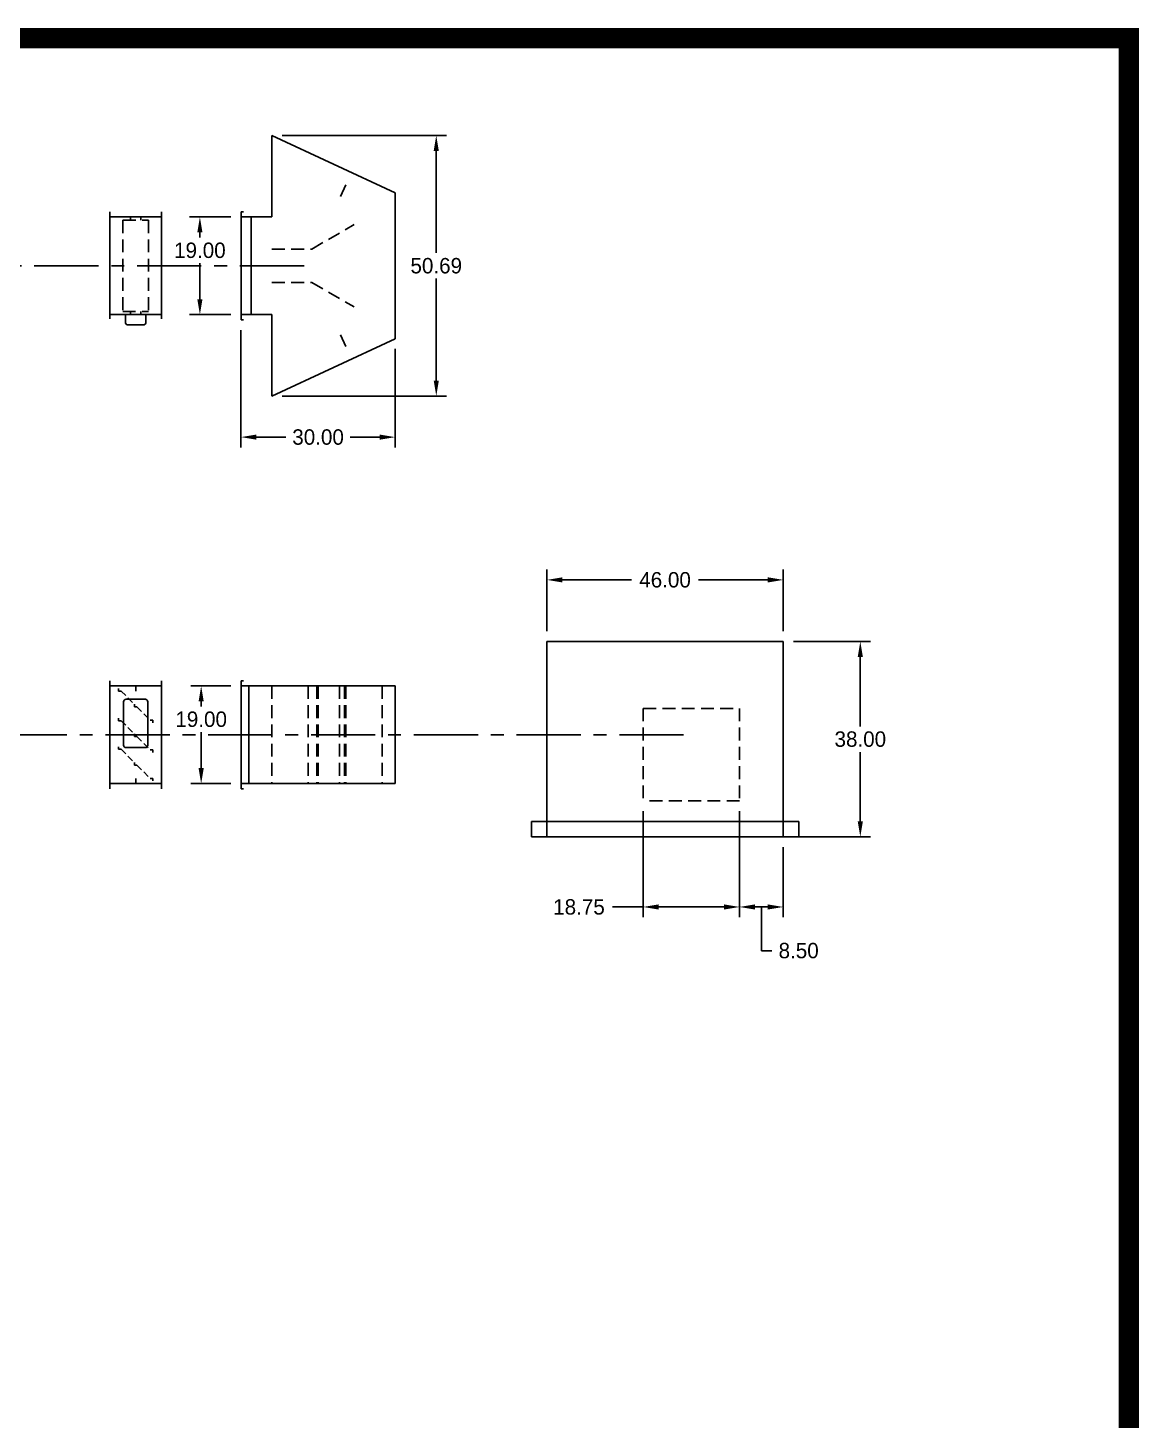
# Model space of a CAD drawing. Header units: inches. Extents: x -27 to 604, y -577 to 74.
# Drawn here: x 388 to 604.3, y -256.9 to 14 of the extents above; entities that cross this region are included whole.
import ezdxf

# ---------------------------------------------------------------- set-up
doc = ezdxf.new("R2010")
doc.units = ezdxf.units.IN
doc.header["$LTSCALE"] = 10
doc.header["$MEASUREMENT"] = 0
doc.linetypes.add('CENTER', pattern=[2, 1.25, -0.25, 0.25, -0.25])
doc.linetypes.add('HIDDEN', pattern=[0.375, 0.25, -0.125])
for name, color, linetype in [('CENTERLINE', 2, 'CENTER'), ('DIFFUSER', 5, 'Continuous'), ('DISC-DAMPER', 5, 'Continuous'), ('OBJECT', 5, 'Continuous'), ('RAM12UNIT', 3, 'Continuous')]:
    doc.layers.add(name, color=color, linetype=linetype)
doc.layers.add('TEXT', color=7, linetype='Continuous', lineweight=40)
doc.dimstyles.new('DIMENSIONS', dxfattribs={"dimscale": 0, "dimtxt": 3, "dimasz": 3, "dimexe": 2, "dimexo": 2, "dimgap": 1, "dimtad": 0, "dimtih": 1, "dimtoh": 1, "dimzin": 0, "dimdsep": 46, "dimtxsty": 'Standard', "dimcen": 0.09, "dimclrd": 256, "dimclre": 256, "dimclrt": 1, "dimadec": 0, "dimazin": 0, "dimtfac": 1, "dimtofl": 0, "dimtmove": 0, "dimatfit": 3, "dimfxl": 0, "dimtolj": 1, "dimtzin": 0, "dimlwd": -1, "dimarcsym": 0})

# ---------------------------------------------------------------- blocks, each defined once
blk = doc.blocks.new('*D66')
at = {"layer": 'DEFPOINTS', "color": 0}
for p in [(429.51, -114.06), (421.76, -133.06), (429.51, -133.06)]:
    blk.add_point(p, dxfattribs=at)
at = {"layer": 'RAM12UNIT', "lineweight": -2}
for p, q in [((427.51, -114.06), (419.76, -114.06)), ((427.51, -133.06), (419.76, -133.06))]:
    blk.add_line(p, q, dxfattribs=at)
at = {"layer": 'RAM12UNIT'}
for p, q in [((421.76, -117.06), (421.76, -118.06)), ((421.76, -130.06), (421.76, -123.06))]:
    blk.add_line(p, q, dxfattribs=at)
for points in [[(421.26, -117.06), (422.26, -117.06), (421.76, -114.06)], [(421.26, -130.06), (422.26, -130.06), (421.76, -133.06)]]:
    blk.add_solid(points, dxfattribs=at)
at = {"layer": 'RAM12UNIT', "color": 1, "insert": (421.76, -120.56), "char_height": 3, "attachment_point": 5}
blk.add_mtext('\\A1;19.00', dxfattribs=at)
blk = doc.blocks.new('*D67')
at = {"layer": 'DEFPOINTS', "color": 0}
for p in [(429.51, -42.81), (459.51, -46.5), (459.51, -65.65)]:
    blk.add_point(p, dxfattribs=at)
at = {"layer": 'RAM12UNIT', "lineweight": -2}
for p, q in [((429.51, -44.81), (429.51, -67.65)), ((459.51, -48.5), (459.51, -67.65))]:
    blk.add_line(p, q, dxfattribs=at)
at = {"layer": 'RAM12UNIT'}
for p, q in [((432.51, -65.65), (438.26, -65.65)), ((456.51, -65.65), (450.76, -65.65))]:
    blk.add_line(p, q, dxfattribs=at)
for points in [[(432.51, -65.15), (432.51, -66.15), (429.51, -65.65)], [(456.51, -65.15), (456.51, -66.15), (459.51, -65.65)]]:
    blk.add_solid(points, dxfattribs=at)
at = {"layer": 'RAM12UNIT', "color": 1, "insert": (444.51, -65.65), "char_height": 3, "attachment_point": 5}
blk.add_mtext('\\A1;30.00', dxfattribs=at)
blk = doc.blocks.new('*D68')
at = {"layer": 'DEFPOINTS', "color": 0}
for p in [(435.51, -6.96), (435.51, -57.65), (467.51, -57.65)]:
    blk.add_point(p, dxfattribs=at)
at = {"layer": 'RAM12UNIT', "lineweight": -2}
for p, q in [((437.51, -6.96), (469.51, -6.96)), ((437.51, -57.65), (469.51, -57.65))]:
    blk.add_line(p, q, dxfattribs=at)
at = {"layer": 'RAM12UNIT'}
for p, q in [((467.51, -9.96), (467.51, -29.81)), ((467.51, -54.65), (467.51, -34.81))]:
    blk.add_line(p, q, dxfattribs=at)
for points in [[(467.01, -9.96), (468.01, -9.96), (467.51, -6.96)], [(467.01, -54.65), (468.01, -54.65), (467.51, -57.65)]]:
    blk.add_solid(points, dxfattribs=at)
at = {"layer": 'RAM12UNIT', "color": 1, "insert": (467.51, -32.31), "char_height": 3, "attachment_point": 5}
blk.add_mtext('\\A1;50.69', dxfattribs=at)
blk = doc.blocks.new('*D69')
at = {"layer": 'DEFPOINTS', "color": 0}
for p in [(429.51, -22.81), (421.51, -41.81), (429.51, -41.81)]:
    blk.add_point(p, dxfattribs=at)
at = {"layer": 'RAM12UNIT', "lineweight": -2}
for p, q in [((427.51, -22.81), (419.51, -22.81)), ((427.51, -41.81), (419.51, -41.81))]:
    blk.add_line(p, q, dxfattribs=at)
at = {"layer": 'RAM12UNIT'}
for p, q in [((421.51, -25.81), (421.51, -26.81)), ((421.51, -38.81), (421.51, -31.81))]:
    blk.add_line(p, q, dxfattribs=at)
for points in [[(421.01, -25.81), (422.01, -25.81), (421.51, -22.81)], [(421.01, -38.81), (422.01, -38.81), (421.51, -41.81)]]:
    blk.add_solid(points, dxfattribs=at)
at = {"layer": 'RAM12UNIT', "color": 1, "insert": (421.51, -29.31), "char_height": 3, "attachment_point": 5}
blk.add_mtext('\\A1;19.00', dxfattribs=at)
blk = doc.blocks.new('*D73')
at = {"layer": 'DEFPOINTS', "color": 0}
for p in [(507.78, -136.43), (526.53, -136.43), (526.53, -157.08)]:
    blk.add_point(p, dxfattribs=at)
at = {"layer": 'RAM12UNIT', "lineweight": -2}
for p, q in [((507.78, -138.43), (507.78, -159.08)), ((526.53, -138.43), (526.53, -159.08))]:
    blk.add_line(p, q, dxfattribs=at)
at = {"layer": 'RAM12UNIT'}
for p, q in [((507.78, -157.08), (501.78, -157.08)), ((523.53, -157.08), (510.78, -157.08))]:
    blk.add_line(p, q, dxfattribs=at)
for points in [[(510.78, -156.58), (510.78, -157.58), (507.78, -157.08)], [(523.53, -156.58), (523.53, -157.58), (526.53, -157.08)]]:
    blk.add_solid(points, dxfattribs=at)
at = {"layer": 'RAM12UNIT', "color": 1, "insert": (495.28, -157.08), "char_height": 3, "attachment_point": 5}
blk.add_mtext('\\A1;18.75', dxfattribs=at)
blk = doc.blocks.new('*D74')
at = {"layer": 'DEFPOINTS', "color": 0}
for p in [(526.53, -136.43), (535.03, -143.43), (535.03, -157.08)]:
    blk.add_point(p, dxfattribs=at)
at = {"layer": 'RAM12UNIT', "lineweight": -2}
for p, q in [((526.53, -138.43), (526.53, -159.08)), ((535.03, -145.43), (535.03, -159.08))]:
    blk.add_line(p, q, dxfattribs=at)
at = {"layer": 'RAM12UNIT'}
for p, q in [((529.53, -157.08), (532.03, -157.08)), ((530.78, -157.08), (530.78, -165.58)), ((530.78, -165.58), (532.78, -165.58))]:
    blk.add_line(p, q, dxfattribs=at)
for points in [[(529.53, -156.58), (529.53, -157.58), (526.53, -157.08)], [(532.03, -156.58), (532.03, -157.58), (535.03, -157.08)]]:
    blk.add_solid(points, dxfattribs=at)
at = {"layer": 'RAM12UNIT', "color": 1, "insert": (538.03, -165.58), "char_height": 3, "attachment_point": 5}
blk.add_mtext('\\A1;8.50', dxfattribs=at)
blk = doc.blocks.new('*D75')
at = {"layer": 'DEFPOINTS', "color": 0}
for p in [(535.03, -93.43), (489.03, -105.43), (535.03, -105.43)]:
    blk.add_point(p, dxfattribs=at)
at = {"layer": 'RAM12UNIT', "lineweight": -2}
for p, q in [((489.03, -103.43), (489.03, -91.43)), ((535.03, -103.43), (535.03, -91.43))]:
    blk.add_line(p, q, dxfattribs=at)
at = {"layer": 'RAM12UNIT'}
for p, q in [((492.03, -93.43), (505.53, -93.43)), ((532.03, -93.43), (518.53, -93.43))]:
    blk.add_line(p, q, dxfattribs=at)
for points in [[(492.03, -92.93), (492.03, -93.93), (489.03, -93.43)], [(532.03, -92.93), (532.03, -93.93), (535.03, -93.43)]]:
    blk.add_solid(points, dxfattribs=at)
at = {"layer": 'RAM12UNIT', "color": 1, "insert": (512.03, -93.43), "char_height": 3, "attachment_point": 5}
blk.add_mtext('\\A1;46.00', dxfattribs=at)
blk = doc.blocks.new('*D76')
at = {"layer": 'DEFPOINTS', "color": 0}
for p in [(535.03, -105.43), (535.03, -143.43), (550.03, -143.43)]:
    blk.add_point(p, dxfattribs=at)
at = {"layer": 'RAM12UNIT', "lineweight": -2}
for p, q in [((537.03, -105.43), (552.03, -105.43)), ((537.03, -143.43), (552.03, -143.43))]:
    blk.add_line(p, q, dxfattribs=at)
at = {"layer": 'RAM12UNIT'}
for p, q in [((550.03, -108.43), (550.03, -121.93)), ((550.03, -140.43), (550.03, -126.93))]:
    blk.add_line(p, q, dxfattribs=at)
for points in [[(549.53, -108.43), (550.53, -108.43), (550.03, -105.43)], [(549.53, -140.43), (550.53, -140.43), (550.03, -143.43)]]:
    blk.add_solid(points, dxfattribs=at)
at = {"layer": 'RAM12UNIT', "color": 1, "insert": (550.03, -124.43), "char_height": 3, "attachment_point": 5}
blk.add_mtext('\\A1;38.00', dxfattribs=at)

msp = doc.modelspace()

# ---------------------------------------------------------------- linework, layer by layer
at = {"layer": 'CENTERLINE'}
for p, q in [((441.79, -32.308), (348.029, -32.308)), ((343.135, -123.558), (516.077, -123.558))]:
    msp.add_line(p, q, dxfattribs=at)
at = {"layer": 'DIFFUSER'}
for p, q in [((435.512, -6.965), (459.512, -18.121)), ((435.512, -6.965), (435.512, -22.808)), ((459.512, -46.496), (459.512, -18.121)), ((429.512, -21.808), (429.512, -42.808)), ((429.512, -21.808), (430.012, -21.808)), ((429.512, -22.808), (435.512, -22.808)), ((431.512, -22.808), (431.512, -41.808)), ((429.512, -41.808), (435.512, -41.808)), ((429.512, -42.808), (430.012, -42.808)), ((435.512, -41.808), (435.512, -57.652)), ((435.512, -57.652), (459.512, -46.496)), ((429.512, -134.058), (429.512, -113.058)), ((429.512, -113.058), (430.012, -113.058)), ((429.512, -114.058), (459.512, -114.058)), ((431.012, -114.058), (431.012, -133.058)), ((459.512, -114.058), (459.512, -133.058)), ((459.512, -114.058), (459.512, -133.058)), ((459.512, -133.058), (429.512, -133.058)), ((429.512, -134.058), (430.012, -134.058))]:
    msp.add_line(p, q, dxfattribs=at)
at = {"layer": 'DIFFUSER', "color": 4, "linetype": 'HIDDEN'}
for p, q in [((449.909, -16.587), (448.641, -19.306)), ((443.293, -29.058), (451.547, -24.293)), ((435.534, -29.058), (443.293, -29.058)), ((435.534, -35.558), (443.293, -35.558)), ((443.293, -35.558), (451.547, -40.324)), ((449.909, -48.03), (448.641, -45.311)), ((435.512, -114.058), (435.512, -133.058)), ((442.608, -114.058), (442.608, -133.058)), ((444.24, -114.058), (444.24, -133.058)), ((444.512, -114.058), (444.512, -133.058)), ((448.671, -114.058), (448.671, -133.058)), ((449.677, -114.058), (449.677, -133.058)), ((449.939, -114.058), (449.939, -133.058)), ((457.012, -114.058), (457.012, -133.058))]:
    msp.add_line(p, q, dxfattribs=at)
at = {"layer": 'DISC-DAMPER'}
for p, q in [((404.017, -21.808), (404.017, -42.641)), ((404.017, -22.808), (414.017, -22.808)), ((414.017, -21.808), (414.017, -42.641)), ((414.012, -41.808), (404.012, -41.808)), ((407.012, -41.808), (407.012, -43.308)), ((411.012, -43.308), (411.012, -41.808)), ((407.512, -43.808), (410.512, -43.808)), ((404.017, -113.058), (404.017, -134.058)), ((414.017, -113.058), (414.017, -134.058)), ((404.017, -114.058), (414.017, -114.058)), ((404.017, -133.058), (414.017, -133.058))]:
    msp.add_line(p, q, dxfattribs=at)
at = {"layer": 'DISC-DAMPER', "color": 4, "linetype": 'HIDDEN'}
for p, q in [((406.517, -23.433), (406.512, -41.183)), ((406.517, -23.433), (411.517, -23.433)), ((408.017, -23.433), (408.017, -22.808)), ((410.017, -23.433), (410.017, -22.808)), ((411.517, -23.433), (411.512, -41.183)), ((406.512, -41.183), (411.512, -41.183)), ((408.017, -41.808), (408.017, -41.183)), ((410.017, -41.808), (410.017, -41.183)), ((409.017, -115.058), (409.017, -114.058)), ((409.017, -133.058), (409.017, -132.058))]:
    msp.add_line(p, q, dxfattribs=at)
at = {"layer": 'DISC-DAMPER', "color": 4, "linetype": 'HIDDEN', "ltscale": 12}
for p, q in [((405.688, -114.558), (405.688, -115.058)), ((406.188, -115.058), (405.688, -115.058)), ((405.688, -120.338), (405.688, -120.838)), ((406.188, -120.838), (405.688, -120.838)), ((411.846, -120.717), (412.346, -120.717)), ((412.346, -121.217), (412.346, -120.717)), ((405.688, -125.9), (405.688, -126.4)), ((406.188, -126.4), (405.688, -126.4)), ((412.346, -126.996), (412.346, -126.496)), ((411.846, -132.058), (412.346, -132.058)), ((412.346, -132.558), (412.346, -132.058))]:
    msp.add_line(p, q, dxfattribs=at)
at = {"layer": 'DISC-DAMPER', "color": 4, "linetype": 'HIDDEN', "ltscale": 0.5}
for p, q in [((406.188, -115.058), (408.767, -117.637)), ((408.767, -117.637), (408.767, -118.137)), ((409.267, -118.137), (408.767, -118.137)), ((409.267, -118.137), (411.846, -120.717)), ((406.188, -120.838), (408.767, -123.417)), ((408.767, -123.417), (408.767, -123.917)), ((409.267, -123.917), (408.767, -123.917)), ((409.267, -123.917), (411.846, -126.496)), ((406.188, -126.4), (408.767, -128.979)), ((411.846, -126.496), (412.346, -126.496)), ((408.767, -128.979), (408.767, -129.479)), ((409.267, -129.479), (408.767, -129.479)), ((409.267, -129.479), (411.846, -132.058))]:
    msp.add_line(p, q, dxfattribs=at)
at = {"layer": 'DISC-DAMPER', "ltscale": 12}
for p, q in [((406.667, -117.14), (406.667, -125.6)), ((407.137, -116.67), (410.897, -116.67)), ((411.367, -117.14), (411.367, -125.6)), ((407.137, -126.07), (410.897, -126.07))]:
    msp.add_line(p, q, dxfattribs=at)
at = {"layer": 'DISC-DAMPER'}
for centre, start, end in [((407.512, -43.308), 180, 270), ((410.512, -43.308), 270, 360)]:
    msp.add_arc(centre, 0.5, start, end, dxfattribs=at)
at = {"layer": 'DISC-DAMPER', "ltscale": 12}
for centre, start, end in [((407.137, -117.14), 90, 180), ((410.897, -117.14), 0, 90), ((407.137, -125.6), 180, 270), ((410.897, -125.6), 270, 0)]:
    msp.add_arc(centre, 0.47, start, end, dxfattribs=at)
at = {"layer": 'OBJECT'}
for p, q in [((489.034, -105.433), (489.034, -143.433)), ((535.034, -105.433), (489.034, -105.433)), ((535.034, -105.433), (535.034, -143.433)), ((486.034, -140.433), (538.034, -140.433)), ((486.034, -143.433), (486.034, -140.433)), ((538.034, -140.433), (538.034, -143.433)), ((535.034, -143.433), (486.034, -143.433)), ((538.034, -143.433), (535.034, -143.433))]:
    msp.add_line(p, q, dxfattribs=at)
at = {"layer": 'OBJECT', "color": 4, "linetype": 'HIDDEN'}
for p, q in [((507.784, -118.433), (507.784, -136.433)), ((507.784, -118.433), (526.534, -118.433)), ((526.534, -118.433), (526.534, -136.433)), ((526.534, -136.433), (507.784, -136.433))]:
    msp.add_line(p, q, dxfattribs=at)
at = {"layer": 'TEXT', "color": 3, "const_width": 4}
msp.add_lwpolyline([(-24.836, 11.993), (602.29, 11.993), (602.29, -574.998), (-24.836, -574.998)], close=True, dxfattribs=at)

# ---------------------------------------------------------------- dimensions: what is measured, and where the dimension line sits
at = {"layer": 'RAM12UNIT'}
for base, p1, p2, picture, middle in [((467.512, -57.652), (435.512, -6.965), (435.512, -57.652), '*D68', (467.512, -32.308)), ((550.034, -143.433), (535.034, -105.433), (535.034, -143.433), '*D76', (550.034, -124.433))]:
    dim = msp.add_linear_dim(base=base, p1=p1, p2=p2, angle=90, dimstyle='DIMENSIONS', override={"dimscale": 1}, dxfattribs=at)
    dim.commit()
    dim.dimension.update_dxf_attribs({"geometry": picture, "text_midpoint": middle})
for base, p1, p2, picture, middle in [((421.512, -41.808), (429.512, -22.808), (429.512, -41.808), '*D69', (421.512, -29.308)), ((421.757, -133.058), (429.512, -114.058), (429.512, -133.058), '*D66', (421.757, -120.558))]:
    dim = msp.add_linear_dim(base=base, p1=p1, p2=p2, angle=90, dimstyle='DIMENSIONS', override={"dimscale": 1}, dxfattribs=at)
    dim.commit()
    dim.dimension.update_dxf_attribs({"geometry": picture, "text_midpoint": middle, "dimtype": 160})
for base, p1, p2, override, picture, middle in [((459.512, -65.652), (429.512, -42.808), (459.512, -46.496), {"dimscale": 1}, '*D67', (444.512, -65.652)), ((535.034, -93.433), (489.034, -105.433), (535.034, -105.433), {"dimscale": 1}, '*D75', (512.034, -93.433)), ((535.034, -157.083), (526.534, -136.433), (535.034, -143.433), {"dimscale": 1, "dimtmove": 1}, '*D74', (533.784, -165.583))]:
    dim = msp.add_linear_dim(base=base, p1=p1, p2=p2, dimstyle='DIMENSIONS', override=override, dxfattribs=at)
    dim.commit()
    dim.dimension.update_dxf_attribs({"geometry": picture, "text_midpoint": middle})
dim = msp.add_linear_dim(base=(526.534, -157.083), p1=(507.784, -136.433), p2=(526.534, -136.433), dimstyle='DIMENSIONS', override={"dimscale": 1}, dxfattribs=at)
dim.commit()
dim.dimension.update_dxf_attribs({"geometry": '*D73', "text_midpoint": (495.284, -157.083), "dimtype": 160})

doc.saveas('drawing.dxf')
